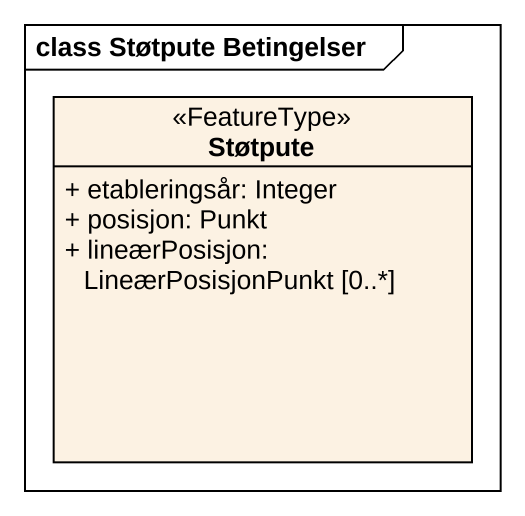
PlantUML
@startuml
mainframe class Støtpute Betingelser
hide circle
hide empty members
skinparam classAttributeIconSize 0
class Støtpute <<FeatureType>> {
  + etableringsår: Integer
  + posisjon: Punkt
  + lineærPosisjon: LineærPosisjonPunkt [0..*]
}
@enduml
